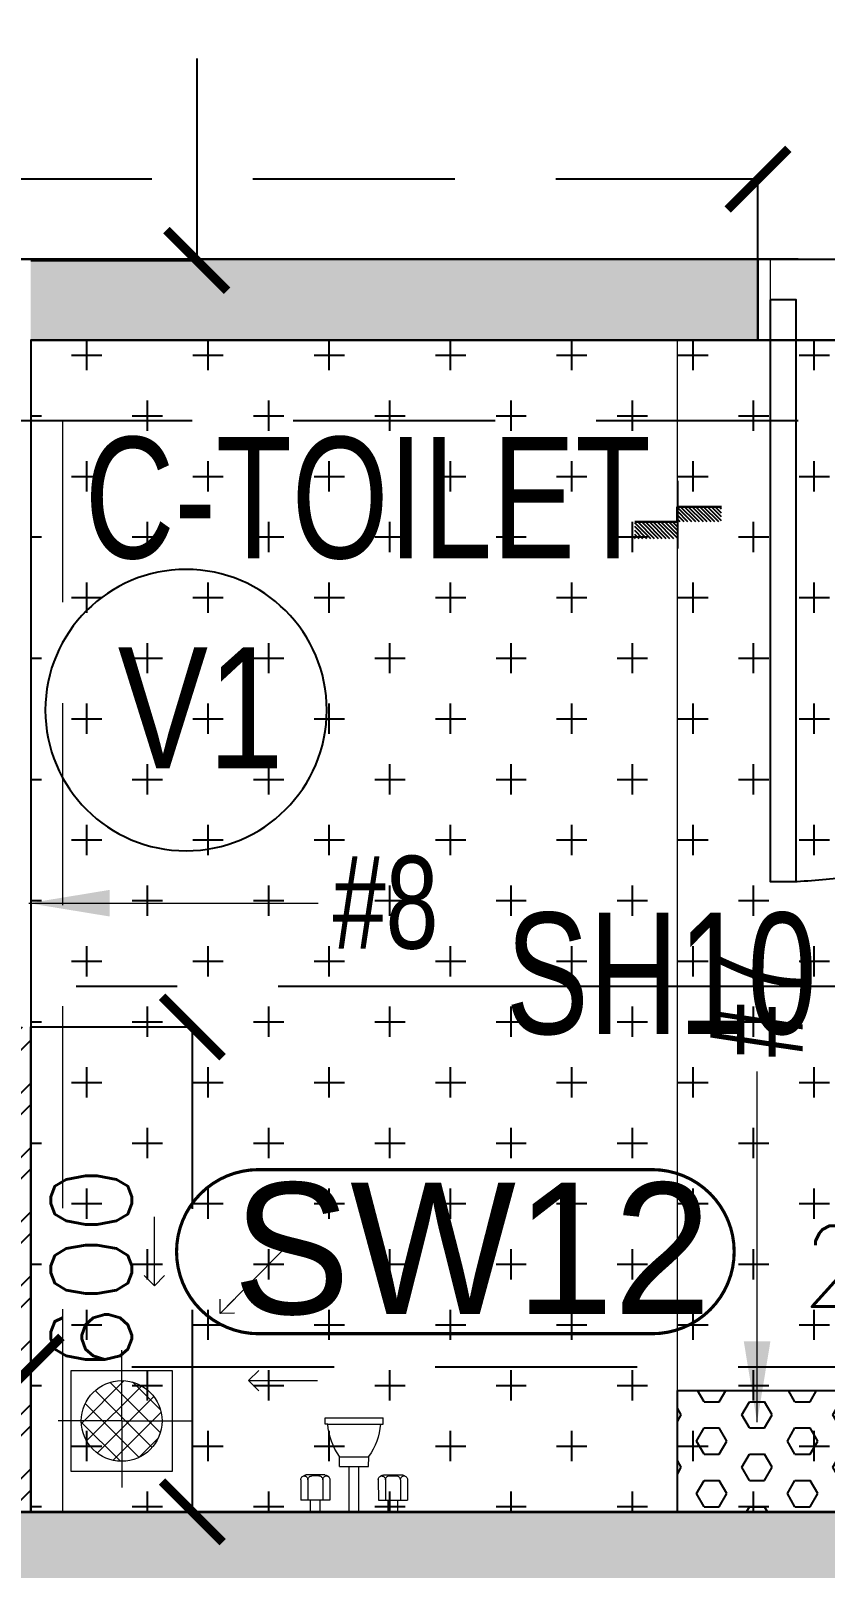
# Model space of a CAD drawing. Header units: millimetres. Extents: x 1167879 to 1231451, y -5731814 to -5645217.
# Drawn here: x 1200442 to 1201425, y -5707920 to -5706017 of the extents above; entities that cross this region are included whole.
import ezdxf
from ezdxf.enums import TextEntityAlignment as Align

# ---------------------------------------------------------------- set-up
doc = ezdxf.new("R2010")
doc.units = ezdxf.units.MM
doc.header["$LTSCALE"] = 1000
doc.header["$MEASUREMENT"] = 0
for name, pattern in [('2BHK-A - BACK$0$( Hidden )', [0.375, 0.25, -0.125]), ('2BHK-A - BACK$0$AUDIT_D_120904163729-0', [0]), ('AUDIT_D_120904163729-0', [0]), ('T8(T9 IS SIMILAR) - DIMENSION & TEXTING$0$HIDDEN', [0.375, 0.25, -0.125]), ('T8(T9 IS SIMILAR)$0$$0$HIDDEN', [0.375, 0.25, -0.125]), ('T8(T9 IS SIMILAR)$0$HIDDEN', [0.375, 0.25, -0.125]), ('T8_REFUGE COLUMNS$0$CENTER2', [1.125, 0.75, -0.125, 0.125, -0.125])]:
    doc.linetypes.add(name, pattern=pattern)
doc.layers.get('0').update_dxf_attribs({"linetype": 'AUDIT_D_120904163729-0'})
for name, color, linetype in [('2BHK-A - BACK$0$A-HATCH -160', 251, '2BHK-A - BACK$0$AUDIT_D_120904163729-0'), ('2BHK-A - BACK$0$a-tile drop', 3, 'Continuous'), ('2BHK-A - BACK$0$A-TOI SUNK 50MM', 8, 'Continuous'), ('2BHK-A - BACK$0$APT PLANS-typ$0$TILEDROP', 3, 'Continuous'), ('2BHK-A - BACK$0$LEDGE WALL', 5, 'Continuous'), ('T8(T9 IS SIMILAR) - DIMENSION & TEXTING$0$A-DIMENSIONS', 2, 'T8(T9 IS SIMILAR) - DIMENSION & TEXTING$0$HIDDEN'), ('T8(T9 IS SIMILAR) - DIMENSION & TEXTING$0$a-window-no', 125, 'Continuous'), ('T8(T9 IS SIMILAR)$0$$6$a-beam 2', 50, 'Continuous'), ('T8(T9 IS SIMILAR)$0$S-BEAM', 20, 'T8(T9 IS SIMILAR)$0$$0$HIDDEN'), ('T8_REFUGE COLUMNS$0$A-CENTERLINE', 193, 'T8_REFUGE COLUMNS$0$CENTER2'), ('T8_REFUGE COLUMNS$0$A-RCC COLS', 3, 'Continuous'), ('T8_TYPICAL COLUMNS$0$A-RCC COLS', 3, 'Continuous')]:
    doc.layers.add(name, color=color, linetype=linetype)
for name, color, linetype, lineweight in [('2BHK-A - BACK$0$a-TOI-fixtures', 251, 'Continuous', 0), ('2BHK-A - BACK$0$A-WALL- 160', 6, 'Continuous', 30), ('T8(T9 IS SIMILAR) - DIMENSION & TEXTING$0$a-Text', 4, 'Continuous', 0), ('T8(T9 IS SIMILAR) - DIMENSION & TEXTING$0$R0-18-10-2014-T1-1st Podium Floor Plan$0$Text', 2, 'Continuous', 0), ('T8(T9 IS SIMILAR) - DIMENSION & TEXTING$0$T8 - TYPICAL FLOOR CORE$0$a-Text', 4, 'Continuous', 0), ('T8(T9 IS SIMILAR)$0$D&W', 8, 'Continuous', 25), ('T8(T9 IS SIMILAR)$0$SCPL BEAM', 191, 'T8(T9 IS SIMILAR)$0$$0$HIDDEN', 13), ('T8_REFUGE COLUMNS$0$A-COLUMN NO size reduce', 81, 'Continuous', 25)]:
    doc.layers.add(name, color=color, linetype=linetype, lineweight=lineweight)
doc.layers.add('T8_REFUGE COLUMNS$0$COL-HATCH', color=7, linetype='Continuous', lineweight=25, true_color=0xa3a3a3)
doc.layers.add('T8_TYPICAL COLUMNS$0$$0$COL-HATCH', color=7, linetype='Continuous', lineweight=25, true_color=0xa3a3a3)
doc.styles.add('2BHK-A - BACK$0$Romans 1', font='romans.shx', dxfattribs={"height": 100})
doc.styles.add('T8(T9 IS SIMILAR) - DIMENSION & TEXTING$0$ARIAL ARROW', font='swisscl.ttf')
doc.styles.add('T8(T9 IS SIMILAR) - DIMENSION & TEXTING$0$LODHA STANDERD', font='sanss___.ttf')
doc.styles.add('T8(T9 IS SIMILAR) - DIMENSION & TEXTING$0$Romans 1', font='romans.shx', dxfattribs={"height": 100})
doc.styles.add('T8(T9 IS SIMILAR) - DIMENSION & TEXTING$0$T8 - TYPICAL FLOOR CORE$0$ARIAL ARROW', font='swisscl.ttf')
doc.styles.add('T8(T9 IS SIMILAR) - DIMENSION & TEXTING$0$Tahoma', font='tahoma.ttf')
doc.styles.add('T8_REFUGE COLUMNS$0$STANDARD', font='GOTHIC.TTF')
doc.dimstyles.new('2BHK-A - BACK$0$ALPINE S', dxfattribs={"dimscale": 0, "dimtxt": 100, "dimasz": 75, "dimexe": 0, "dimexo": 0, "dimgap": 75, "dimtad": 1, "dimdec": 0, "dimzin": 0, "dimdsep": 46, "dimtxsty": '2BHK-A - BACK$0$Romans 1', "dimblk": '2BHK-A - BACK$0$_ArchTick', "dimcen": 0.09, "dimclrd": 256, "dimclre": 256, "dimclrt": 7, "dimadec": 0, "dimazin": 0, "dimtfac": 1, "dimtdec": 0, "dimtofl": 0, "dimtmove": 1, "dimatfit": 0, "dimldrblk": '2BHK-A - BACK$0$_Open90', "dimfxl": 1, "dimtolj": 1, "dimtzin": 0, "dimarcsym": 0})
doc.dimstyles.new('T8(T9 IS SIMILAR) - DIMENSION & TEXTING$0$ALPINE S', dxfattribs={"dimscale": 0, "dimtxt": 100, "dimasz": 75, "dimexe": 0, "dimexo": 0, "dimgap": 75, "dimtad": 1, "dimdec": 0, "dimzin": 0, "dimdsep": 46, "dimtxsty": 'T8(T9 IS SIMILAR) - DIMENSION & TEXTING$0$Romans 1', "dimblk": 'T8(T9 IS SIMILAR) - DIMENSION & TEXTING$0$_ArchTick', "dimcen": 0.09, "dimclrd": 256, "dimclre": 256, "dimclrt": 7, "dimadec": 0, "dimazin": 0, "dimtfac": 1, "dimtdec": 0, "dimtofl": 0, "dimtmove": 1, "dimatfit": 0, "dimldrblk": 'T8(T9 IS SIMILAR) - DIMENSION & TEXTING$0$_Open90', "dimfxl": 1, "dimtolj": 1, "dimtzin": 0, "dimarcsym": 0})
doc.dimstyles.new('T8(T9 IS SIMILAR) - DIMENSION & TEXTING$0$SAMATA STD', dxfattribs={"dimtxt": 100, "dimasz": 50, "dimexe": 50, "dimexo": 50, "dimgap": 10, "dimtad": 0, "dimdec": 0, "dimrnd": 5, "dimzin": 0, "dimdsep": 46, "dimtxsty": 'T8(T9 IS SIMILAR) - DIMENSION & TEXTING$0$Tahoma', "dimblk": 'T8(T9 IS SIMILAR) - DIMENSION & TEXTING$0$_Origin2', "dimcen": -50, "dimdle": 50, "dimclrd": 7, "dimclre": 7, "dimclrt": 7, "dimadec": 0, "dimazin": 0, "dimtfac": 1, "dimtdec": 0, "dimtmove": 1, "dimatfit": 3, "dimfxl": 150, "dimtfill": 1, "dimtolj": 1, "dimtzin": 0, "dimlwd": -1, "dimlwe": -1, "dimarcsym": 0})

# ---------------------------------------------------------------- blocks, each defined once
blk = doc.blocks.new('T8(T9 IS SIMILAR) - DIMENSION & TEXTING$0$WINDOW TAG')
at = {"layer": 'T8(T9 IS SIMILAR) - DIMENSION & TEXTING$0$a-window-no'}
blk.add_circle((0, 0), 174.1, dxfattribs=at)
at = {"layer": 'T8(T9 IS SIMILAR) - DIMENSION & TEXTING$0$a-window-no', "style": 'T8(T9 IS SIMILAR) - DIMENSION & TEXTING$0$LODHA STANDERD'}
blk.add_attdef('WINDOW', text='', height=150, dxfattribs=at).set_placement((11.3, 2.8), align=Align.MIDDLE_CENTER)
blk = doc.blocks.new('T8(T9 IS SIMILAR) - DIMENSION & TEXTING$0$_ArchTick')
at = {"color": 0, "linetype": 'ByBlock', "const_width": 0.15}
blk.add_lwpolyline([(-0.5, -0.5), (0.5, 0.5)], dxfattribs=at)
blk = doc.blocks.new('*D501')
at = {"layer": 'T8(T9 IS SIMILAR) - DIMENSION & TEXTING$0$A-DIMENSIONS', "linetype": 'T8(T9 IS SIMILAR) - DIMENSION & TEXTING$0$HIDDEN', "lineweight": -2, "transparency": 16777216}
for p, q in [((1200442.2, -5705301.3), (1200647.5, -5705301.3)), ((1200442.2, -5706301.3), (1200647.5, -5706301.3))]:
    blk.add_line(p, q, dxfattribs=at)
at = {"layer": 'T8(T9 IS SIMILAR) - DIMENSION & TEXTING$0$A-DIMENSIONS', "lineweight": -2, "transparency": 16777216}
blk.add_line((1200647.5, -5705301.3), (1200647.5, -5706301.3), dxfattribs=at)
at = {"layer": 'T8(T9 IS SIMILAR) - DIMENSION & TEXTING$0$A-DIMENSIONS', "linetype": 'ByBlock', "lineweight": -2, "transparency": 16777216, "xscale": 75, "yscale": 75, "zscale": 75}
for p, rotation in [((1200647.5, -5705301.3), 90), ((1200647.5, -5706301.3), 270)]:
    blk.add_blockref('T8(T9 IS SIMILAR) - DIMENSION & TEXTING$0$_ArchTick', p, dxfattribs=dict(at, rotation=rotation))
at = {"layer": 'T8(T9 IS SIMILAR) - DIMENSION & TEXTING$0$A-DIMENSIONS', "color": 7, "linetype": 'ByBlock', "transparency": 16777216, "insert": (1200522.5, -5705801.3), "char_height": 100, "attachment_point": 5, "rotation": 90, "style": 'T8(T9 IS SIMILAR) - DIMENSION & TEXTING$0$Romans 1'}
blk.add_mtext('\\A1;1000', dxfattribs=at)
blk = doc.blocks.new('T8(T9 IS SIMILAR) - DIMENSION & TEXTING$0$_Open90')
at = {"color": 0, "linetype": 'ByBlock', "lineweight": -2}
for p, q in [((-0.5, 0.5), (0, 0)), ((0, 0), (-1, 0)), ((0, 0), (-0.5, -0.5))]:
    blk.add_line(p, q, dxfattribs=at)
blk = doc.blocks.new('*D441')
at = {"layer": 'T8(T9 IS SIMILAR) - DIMENSION & TEXTING$0$A-DIMENSIONS', "linetype": 'T8(T9 IS SIMILAR) - DIMENSION & TEXTING$0$HIDDEN', "lineweight": -2, "transparency": 16777216}
for p, q in [((1200442.5, -5707807.8), (1200442.5, -5707670.9)), ((1202692.3, -5707807.8), (1202692.3, -5707670.9))]:
    blk.add_line(p, q, dxfattribs=at)
at = {"layer": 'T8(T9 IS SIMILAR) - DIMENSION & TEXTING$0$A-DIMENSIONS', "lineweight": -2, "transparency": 16777216}
blk.add_line((1202692.3, -5707670.9), (1200442.5, -5707670.9), dxfattribs=at)
at = {"layer": 'T8(T9 IS SIMILAR) - DIMENSION & TEXTING$0$A-DIMENSIONS', "linetype": 'ByBlock', "lineweight": -2, "transparency": 16777216, "xscale": 75, "yscale": 75, "zscale": 75, "rotation": 180}
blk.add_blockref('T8(T9 IS SIMILAR) - DIMENSION & TEXTING$0$_ArchTick', (1200442.5, -5707670.9), dxfattribs=at)
at = {"layer": 'T8(T9 IS SIMILAR) - DIMENSION & TEXTING$0$A-DIMENSIONS', "linetype": 'ByBlock', "lineweight": -2, "transparency": 16777216, "xscale": 75, "yscale": 75, "zscale": 75}
blk.add_blockref('T8(T9 IS SIMILAR) - DIMENSION & TEXTING$0$_ArchTick', (1202692.3, -5707670.9), dxfattribs=at)
at = {"layer": 'T8(T9 IS SIMILAR) - DIMENSION & TEXTING$0$A-DIMENSIONS', "color": 7, "linetype": 'ByBlock', "transparency": 16777216, "insert": (1201567.4, -5707545.9), "char_height": 100, "attachment_point": 5, "style": 'T8(T9 IS SIMILAR) - DIMENSION & TEXTING$0$Romans 1'}
blk.add_mtext('\\A1;2250', dxfattribs=at)
blk = doc.blocks.new('*D275')
at = {"layer": 'T8(T9 IS SIMILAR) - DIMENSION & TEXTING$0$A-DIMENSIONS', "linetype": 'T8(T9 IS SIMILAR) - DIMENSION & TEXTING$0$HIDDEN', "lineweight": -2, "transparency": 16777216}
for p, q in [((1199092.2, -5706299.9), (1199092.2, -5706200.7)), ((1201341.8, -5706299.9), (1201341.8, -5706200.7))]:
    blk.add_line(p, q, dxfattribs=at)
at = {"layer": 'T8(T9 IS SIMILAR) - DIMENSION & TEXTING$0$A-DIMENSIONS', "lineweight": -2, "transparency": 16777216}
blk.add_line((1201341.8, -5706200.7), (1199092.2, -5706200.7), dxfattribs=at)
at = {"layer": 'T8(T9 IS SIMILAR) - DIMENSION & TEXTING$0$A-DIMENSIONS', "linetype": 'ByBlock', "lineweight": -2, "transparency": 16777216, "xscale": 75, "yscale": 75, "zscale": 75, "rotation": 180}
blk.add_blockref('T8(T9 IS SIMILAR) - DIMENSION & TEXTING$0$_ArchTick', (1199092.2, -5706200.7), dxfattribs=at)
at = {"layer": 'T8(T9 IS SIMILAR) - DIMENSION & TEXTING$0$A-DIMENSIONS', "linetype": 'ByBlock', "lineweight": -2, "transparency": 16777216, "xscale": 75, "yscale": 75, "zscale": 75}
blk.add_blockref('T8(T9 IS SIMILAR) - DIMENSION & TEXTING$0$_ArchTick', (1201341.8, -5706200.7), dxfattribs=at)
at = {"layer": 'T8(T9 IS SIMILAR) - DIMENSION & TEXTING$0$A-DIMENSIONS', "color": 7, "linetype": 'ByBlock', "transparency": 16777216, "insert": (1200217, -5706075.7), "char_height": 100, "attachment_point": 5, "style": 'T8(T9 IS SIMILAR) - DIMENSION & TEXTING$0$Romans 1'}
blk.add_mtext('\\A1;2250', dxfattribs=at)
blk = doc.blocks.new('*D277')
at = {"layer": 'T8(T9 IS SIMILAR) - DIMENSION & TEXTING$0$A-DIMENSIONS', "linetype": 'T8(T9 IS SIMILAR) - DIMENSION & TEXTING$0$HIDDEN', "lineweight": -2, "transparency": 16777216}
for p, q in [((1200442.1, -5707249.9), (1200642, -5707249.9)), ((1200442.1, -5707849.9), (1200642, -5707849.9))]:
    blk.add_line(p, q, dxfattribs=at)
at = {"layer": 'T8(T9 IS SIMILAR) - DIMENSION & TEXTING$0$A-DIMENSIONS', "lineweight": -2, "transparency": 16777216}
blk.add_line((1200642, -5707849.9), (1200642, -5707249.9), dxfattribs=at)
at = {"layer": 'T8(T9 IS SIMILAR) - DIMENSION & TEXTING$0$A-DIMENSIONS', "linetype": 'ByBlock', "lineweight": -2, "transparency": 16777216, "xscale": 75, "yscale": 75, "zscale": 75}
for p, rotation in [((1200642, -5707249.9), 90), ((1200642, -5707849.9), 270)]:
    blk.add_blockref('T8(T9 IS SIMILAR) - DIMENSION & TEXTING$0$_ArchTick', p, dxfattribs=dict(at, rotation=rotation))
at = {"layer": 'T8(T9 IS SIMILAR) - DIMENSION & TEXTING$0$A-DIMENSIONS', "color": 7, "linetype": 'ByBlock', "transparency": 16777216, "insert": (1200517, -5707549.9), "char_height": 100, "attachment_point": 5, "rotation": 90, "style": 'T8(T9 IS SIMILAR) - DIMENSION & TEXTING$0$Romans 1'}
blk.add_mtext('\\A1;600', dxfattribs=at)
blk = doc.blocks.new('T8(T9 IS SIMILAR) - DIMENSION & TEXTING$0$_Origin2')
at = {"color": 0, "linetype": 'ByBlock', "lineweight": -2}
blk.add_line((-0.5, 0), (-1, 0), dxfattribs=at)
for radius in [0.5, 0.25]:
    blk.add_circle((0, 0), radius, dxfattribs=at)
blk = doc.blocks.new('T8_REFUGE COLUMNS')
at = {"layer": 'T8_REFUGE COLUMNS$0$COL-HATCH', "linetype": 'ByBlock'}
h = blk.add_hatch(color=256, dxfattribs=at)
h.dxf.hatch_style = 1
h.paths.add_polyline_path([(1200282, -5708099.9), (1201792, -5708099.9), (1201792, -5707849.9), (1200282, -5707849.9)])
at = {"layer": 'T8_REFUGE COLUMNS$0$A-CENTERLINE'}
blk.add_line((1217248.2, -5707199.9), (1182156.9, -5707199.9), dxfattribs=at)
at = {"layer": 'T8_REFUGE COLUMNS$0$A-COLUMN NO size reduce', "linetype": 'ByBlock', "const_width": 3.9}
blk.add_lwpolyline([(1200724, -5707629.5, -1), (1200724, -5707426.4), (1201210.8, -5707426.4, -1), (1201210.8, -5707629.5)], format="xyb", close=True, dxfattribs=at)
at = {"layer": 'T8_REFUGE COLUMNS$0$A-RCC COLS', "linetype": 'ByBlock'}
blk.add_lwpolyline([(1200282, -5708099.9), (1201792, -5708099.9), (1201792, -5707849.9), (1200282, -5707849.9)], close=True, dxfattribs=at)
at = {"layer": 'T8_REFUGE COLUMNS$0$A-COLUMN NO size reduce', "linetype": 'ByBlock', "insert": (1200692.3, -5707442.6), "char_height": 162.5, "attachment_point": 1, "style": 'T8_REFUGE COLUMNS$0$STANDARD'}
blk.add_mtext_dynamic_manual_height_columns('SW12', width=444.685, gutter_width=500, heights=[0], dxfattribs=at)
blk = doc.blocks.new('T8_TYPICAL COLUMNS')
at = {"layer": 'T8_TYPICAL COLUMNS$0$$0$COL-HATCH', "linetype": 'ByBlock'}
h = blk.add_hatch(color=256, dxfattribs=at)
h.dxf.hatch_style = 1
h.paths.add_polyline_path([(1200282.2, -5707850.3), (1202692.3, -5707850.3), (1202692.3, -5708100.3), (1200282.2, -5708100.3)])
h.paths.add_polyline_path([(1209852.3, -5708100.3), (1212262.3, -5708100.3), (1212262.3, -5707850.3), (1209852.3, -5707850.3)])
at = {"layer": 'T8_TYPICAL COLUMNS$0$A-RCC COLS', "linetype": 'ByBlock'}
blk.add_lwpolyline([(1200282.2, -5707850.3), (1202692.3, -5707850.3), (1202692.3, -5708100.3), (1200282.2, -5708100.3)], close=True, dxfattribs=at)
blk.add_blockref('T8_REFUGE COLUMNS', (0, 0), dxfattribs=at)
blk = doc.blocks.new('2BHK-A - BACK$0$TILE DROP -x')
at = {"layer": '2BHK-A - BACK$0$APT PLANS-typ$0$TILEDROP'}
h = blk.add_hatch(dxfattribs=at)
h.set_pattern_fill('ACET-2D-ANSI31', color=8, scale=27, angle=90, style=0)
h.set_pattern_definition([(135, (583590.9237, -2384968.1492), (-2.3864853865, -2.3864853865), [])])
h.paths.add_polyline_path([(-58303, -19205.9), (-58303, -19151.2), (-58284.2, -19151.2), (-58284.2, -19205.9)])
edge = h.paths.add_edge_path()
edge.add_line((-58303, -19258.5), (-58323.9, -19258.5))
edge.add_line((-58303, -19205.9), (-58303, -19258.5))
edge.add_line((-58323.7, -19205.9), (-58303, -19205.9))
edge.add_line((-58323.7, -19258.5), (-58323.7, -19205.9))
at = {"layer": '2BHK-A - BACK$0$APT PLANS-typ$0$TILEDROP', "color": 1}
blk.add_line((-58252, -19205.9), (-58336, -19205.9), dxfattribs=at)
at = {"layer": '2BHK-A - BACK$0$APT PLANS-typ$0$TILEDROP', "color": 20, "const_width": 3}
for points in [[(-58284.2, -19205.9), (-58284.2, -19151.2)], [(-58303, -19258.5), (-58303, -19205.9)], [(-58303, -19205.9), (-58284.2, -19205.9)]]:
    blk.add_lwpolyline(points, dxfattribs=at)
blk = doc.blocks.new('2BHK-A - BACK$0$Type-A-First Floor Plan-bottom-up$0$FLOOR TRAP-flat-6')
at = {"layer": '2BHK-A - BACK$0$a-TOI-fixtures'}
h = blk.add_hatch(dxfattribs=at)
h.set_pattern_fill('ACET-2D-_USER', color=256, scale=20, angle=45, style=0, double=1, pattern_type=0)
h.set_pattern_definition([(45, (-789896.981, 5385770.066), (-14.142135624, 14.142135624), []), (135, (-789896.981, 5385770.066), (-14.142135624, -14.142135624), [])])
edge = h.paths.add_edge_path()
edge.add_arc((150, 150), 50, 0, 360)
for q in [(150, 228.6), (67.6, 150), (237.4, 150), (150, 63.6)]:
    blk.add_line((150, 150), q, dxfattribs=at)
blk.add_lwpolyline([(87.5, 212.5), (212.5, 212.5), (212.5, 87.5), (87.5, 87.5)], close=True, dxfattribs=at)
blk.add_circle((150, 150), 50, dxfattribs=at)
blk = doc.blocks.new('2BHK-A - BACK$0$_ArchTick')
at = {"color": 0, "linetype": 'ByBlock', "const_width": 0.15}
blk.add_lwpolyline([(-0.5, -0.5), (0.5, 0.5)], dxfattribs=at)
blk = doc.blocks.new('2BHK-A - BACK$0$_Open90')
at = {"color": 0, "linetype": 'ByBlock', "lineweight": -2}
for p, q in [((0, 0), (-1, 0)), ((-0.5, 0.5), (0, 0)), ((0, 0), (-0.5, -0.5))]:
    blk.add_line(p, q, dxfattribs=at)
blk = doc.blocks.new('2BHK-A - BACK$0$SH-flat-2')
at = {"color": 0}
for p, q in [((14.6, 30), (14.7, 66)), ((39.8, 57.2), (14.6, 57.2)), ((39.9, 65.9), (14.7, 66)), ((45.9, 36.2), (45.9, 59)), ((0.1, 54), (14.6, 54)), ((0.1, 42), (14.6, 42)), ((39.7, 38.7), (14.5, 38.7)), ((44.6, 43), (44.6, 52.2)), ((39.8, 29.9), (14.6, 30)), ((43.4, 31.6), (44.7, 33.1)), ((108.4, -32.8), (108.5, 32.4)), ((108.5, 35.8), (116.3, 35.8)), ((108.5, 32.4), (108.5, 35.8)), ((116.2, -36.2), (116.3, 35.8)), ((0, -6), (0, 6)), ((0, 6), (56.3, 5.9)), ((56.2, -18.1), (56.3, 17.9)), ((56.3, 17.9), (68.3, 17.9)), ((68.2, -18.1), (68.3, 17.9)), ((0, -6), (56.3, -6.1)), ((56.2, -18.1), (68.2, -18.1)), ((14.5, -30), (14.4, -66)), ((39.7, -30.1), (14.5, -30)), ((43.3, -31.7), (44.6, -33.3)), ((45.7, -36.4), (45.7, -59.2)), ((108.4, -32.8), (108.4, -36.2)), ((108.4, -36.2), (116.2, -36.2)), ((-0.1, -42), (14.4, -42)), ((-0.1, -54), (14.4, -54)), ((39.6, -38.8), (14.4, -38.8)), ((44.4, -43.2), (44.4, -52.4)), ((39.5, -57.3), (14.3, -57.3)), ((39.6, -66.1), (14.4, -66))]:
    blk.add_line(p, q, dxfattribs=at)
for centre, radius, start, end in [((39.8, 62), 4.8, 269.8776, 359.8776), ((39.9, 61.1), 4.8, 359.8776, 89.8776), ((41.1, 59), 4.8, 359.8776, 46.4449), ((39.8, 43.5), 4.8, 269.8776, 359.8776), ((39.7, 33.9), 4.8, 359.8776, 89.8776), ((39.8, 52.2), 4.8, 359.8776, 89.8776), ((39.8, 34.7), 4.8, 269.8776, 359.8776), ((41.1, 36.2), 4.8, 319.2258, 359.8776), ((114.8, -47.9), 80.5, 94.4595, 125.2375), ((115, 47.4), 80.5, 234.5177, 265.2957), ((39.6, -34), 4.8, 269.8776, 359.8776), ((39.7, -34.9), 4.8, 359.8776, 89.8776), ((40.9, -36.4), 4.8, 359.8776, 40.5294), ((39.5, -52.4), 4.8, 269.8776, 359.8776), ((39.6, -43.6), 4.8, 359.8776, 89.8776), ((39.5, -62.1), 4.8, 359.8776, 89.8776), ((39.6, -61.3), 4.8, 269.8776, 359.8776), ((40.9, -59.2), 4.8, 313.3103, 359.8776)]:
    blk.add_arc(centre, radius, start, end, dxfattribs=at)
blk = doc.blocks.new('T8(T9 IS SIMILAR) - DIMENSION & TEXTING')
at = {"layer": 'T8(T9 IS SIMILAR) - DIMENSION & TEXTING$0$a-window-no'}
ref = blk.add_blockref('T8(T9 IS SIMILAR) - DIMENSION & TEXTING$0$WINDOW TAG', (1200634.2, -5706857.8, 0), dxfattribs=dict(at, xscale=-1))
ref.add_attrib('WINDOW', 'V1', dxfattribs={"height": 150, "style": 'T8(T9 IS SIMILAR) - DIMENSION & TEXTING$0$LODHA STANDERD', "width": 0.8}).set_placement((1200652.2, -5706855, 0), align=Align.MIDDLE_CENTER)
at = {"layer": 'T8(T9 IS SIMILAR) - DIMENSION & TEXTING$0$a-Text', "style": 'T8(T9 IS SIMILAR) - DIMENSION & TEXTING$0$ARIAL ARROW'}
blk.add_text('C-TOILET', height=150, dxfattribs=at).set_placement((1200508.9, -5706669.8))
at = {"layer": 'T8(T9 IS SIMILAR) - DIMENSION & TEXTING$0$R0-18-10-2014-T1-1st Podium Floor Plan$0$Text', "linetype": 'ByBlock', "style": 'T8(T9 IS SIMILAR) - DIMENSION & TEXTING$0$ARIAL ARROW'}
blk.add_text('#8', height=114.75, dxfattribs=at).set_placement((1200815.7, -5707152.9, 0))
blk.add_text('#7', height=114.75, rotation=90, dxfattribs=at).set_placement((1201396.9, -5707287.2, 0))
at = {"layer": 'T8(T9 IS SIMILAR) - DIMENSION & TEXTING$0$T8 - TYPICAL FLOOR CORE$0$a-Text', "linetype": 'ByBlock', "insert": (1201414.4, -5707260.6, 0), "char_height": 150, "width": 3499.366, "attachment_point": 9, "style": 'T8(T9 IS SIMILAR) - DIMENSION & TEXTING$0$T8 - TYPICAL FLOOR CORE$0$ARIAL ARROW'}
blk.add_mtext('SH10', dxfattribs=at)
at = {"layer": 'T8(T9 IS SIMILAR) - DIMENSION & TEXTING$0$A-DIMENSIONS', "linetype": 'ByBlock'}
for base, p1, p2, angle, picture, middle in [((1200647.5, -5706301.3), (1200442.2, -5705301.3), (1200442.2, -5706301.3), 270, '*D501', (1200522.5, -5705801.3)), ((1200642, -5707249.9, 0.6), (1200442.1, -5707849.9), (1200442.1, -5707249.9), 90, '*D277', (1200517, -5707549.9, 0.6)), ((1200442.5, -5707670.9), (1202692.3, -5707807.8), (1200442.5, -5707807.8), 180, '*D441', (1201567.4, -5707545.9))]:
    dim = blk.add_linear_dim(base=base, p1=p1, p2=p2, angle=angle, dimstyle='T8(T9 IS SIMILAR) - DIMENSION & TEXTING$0$ALPINE S', override={"dimscale": 1, "dimfxl": 5, "dimarcsym": 1}, dxfattribs=at)
    dim.commit()
    dim.dimension.update_dxf_attribs({"geometry": picture, "text_midpoint": middle})
dim = blk.add_linear_dim(base=(1199092.2, -5706200.7, 0.6), p1=(1201341.8, -5706299.9), p2=(1199092.2, -5706299.9), dimstyle='T8(T9 IS SIMILAR) - DIMENSION & TEXTING$0$ALPINE S', override={"dimscale": 1, "dimfxl": 5, "dimarcsym": 1}, dxfattribs=at)
dim.commit()
dim.dimension.update_dxf_attribs({"geometry": '*D275', "text_midpoint": (1200217, -5706075.7, 0.6)})
at = {"layer": 'T8(T9 IS SIMILAR) - DIMENSION & TEXTING$0$R0-18-10-2014-T1-1st Podium Floor Plan$0$Text'}
for points in [[(1200439.5, -5707096.7), (1200689.2, -5707096.7), (1200797.8, -5707096.7)], [(1201340.7, -5707739.1), (1201340.7, -5707413.6), (1201340.7, -5707305.1)]]:
    blk.add_leader(points, dimstyle='T8(T9 IS SIMILAR) - DIMENSION & TEXTING$0$SAMATA STD', override={"dimscale": 1, "dimasz": 100, "dimclrd": 2, "dimfxlon": 1, "dimarcsym": 1}, dxfattribs=at)
blk = doc.blocks.new('2BHK-A - BACK$0$A$C1DA736AB')
at = {"color": 0, "linetype": 'ByBlock'}
for points in [[(117, 0.4, 0), (202.3, 0.4, 0)], [(81.7, -82.8, 0), (158.2, -159.9, 0)], [(0.4, -117, 0), (0.4, -202.3, 0)]]:
    blk.add_leader(points, dimstyle='2BHK-A - BACK$0$ALPINE S', override={"dimscale": 1, "dimasz": 25, "dimtad": 0, "dimfxl": 5, "dimtfill": 1, "dimarcsym": 1}, dxfattribs=at)
blk = doc.blocks.new('2BHK-A - BACK')
at = {"layer": '2BHK-A - BACK$0$A-HATCH -160', "linetype": 'ByBlock'}
h = blk.add_hatch(dxfattribs=at)
h.set_pattern_fill('ZIGZAG', color=256, scale=250)
h.set_pattern_definition([(9e-15, (-0.22, 0.45), (31.25, 31.25), [31.25, -31.25]), (90, (31.03, 0.45), (-31.25, 31.25), [31.25, -31.25])])
h.paths.add_polyline_path([(1196642.1, -5706299.9), (1198342.2, -5706299.9), (1198342.2, -5706399.9), (1196642.1, -5706399.9)])
h.paths.add_polyline_path([(1199382.6, -5705299.9), (1199382.6, -5705199.9), (1201592.2, -5705199.9), (1201592.2, -5705299.9), (1200442.1, -5705299.9), (1200442.1, -5705399.9), (1200342.1, -5705399.9), (1200342.1, -5705299.9)])
h.paths.add_polyline_path([(1200442.1, -5706399.9), (1201341.8, -5706399.9), (1201341.8, -5706299.9), (1200442.1, -5706299.9)])
h.paths.add_polyline_path([(1202091.8, -5706299.9), (1202691.8, -5706299.9), (1202691.8, -5706399.9), (1202091.8, -5706399.9)])
h.paths.add_polyline_path([(1204892.1, -5708749.5), (1204992.1, -5708749.5), (1204992.1, -5707999.9), (1204892.1, -5707999.9)])
h.paths.add_polyline_path([(1204892.1, -5709649.5), (1204992.1, -5709649.5), (1204992.1, -5710549.5), (1204892.1, -5710549.5)])
h.paths.add_polyline_path([(1200142, -5708600.5), (1200257, -5708600.5), (1200257.1, -5708700.5), (1200042, -5708700.5), (1200042, -5708099.9), (1200142, -5708099.9)])
h.paths.add_polyline_path([(1202792.1, -5701189.9), (1203427.1, -5701189.9), (1203427.1, -5701089.9), (1202792.1, -5701089.9)])
h = blk.add_hatch(dxfattribs=at)
h.set_pattern_fill('ANSI32', color=256, scale=150)
h.paths.add_polyline_path([(1200282.1, -5707249.9), (1200442.1, -5707249.9), (1200442.1, -5707849.9), (1200282.1, -5707849.9)])
h = blk.add_hatch(dxfattribs=at)
h.set_pattern_fill('HEX', color=256, scale=150)
h.paths.add_polyline_path([(1201792.1, -5707850.3), (1201992.1, -5707850.3), (1201992.1, -5707699.6), (1201242.1, -5707699.6), (1201242.1, -5707849.9), (1201792.1, -5707849.9)])
at = {"layer": '2BHK-A - BACK$0$A-TOI SUNK 50MM'}
h = blk.add_hatch(dxfattribs=at)
h.set_pattern_fill('CROSS', color=256, scale=300, style=0)
h.set_pattern_definition([(9e-15, (54492.616, 14881.46), (75, 75), [37.5, -112.5]), (90, (54511.366, 14862.71), (-75, 75), [37.5, -112.5])])
h.paths.add_polyline_path([(1196642.1, -5706399.9), (1199092.2, -5706399.9), (1199092.2, -5707849.9), (1196642.1, -5707849.9)])
h.paths.add_polyline_path([(1202691.8, -5706399.9), (1200442.1, -5706399.9), (1200442.1, -5707850.3), (1202692.3, -5707850.3)])
at = {"elevation": 0.6}
blk.add_lwpolyline([(1201356.8, -5706349.9), (1201356.8, -5707069.9), (1201389, -5707069.9), (1201389, -5706349.9)], close=True, dxfattribs=at)
at = {"color": 0, "linetype": '2BHK-A - BACK$0$( Hidden )', "ltscale": 0.25}
blk.add_arc((1201355.7, -5706349.4, 0.6), 721.1, 272.373, 359.9653, dxfattribs=at)
at = {"layer": '2BHK-A - BACK$0$A-TOI SUNK 50MM'}
for p, q in [((1201341.8, -5706299.9), (1202091.8, -5706299.9)), ((1201341.8, -5706399.9), (1202091.8, -5706399.9))]:
    blk.add_line(p, q, dxfattribs=at)
blk.add_lwpolyline([(1202691.8, -5706399.9), (1200442.1, -5706399.9), (1200442.1, -5707850.3), (1202692.3, -5707850.3)], close=True, dxfattribs=at)
at = {"layer": '2BHK-A - BACK$0$a-TOI-fixtures', "color": 1}
for p, q in [((1201341.8, -5706299.9), (1202091.8, -5706299.9)), ((1201242.1, -5707799.6), (1201242.1, -5706399.9)), ((1201341.8, -5706399.9), (1202091.8, -5706399.9))]:
    blk.add_line(p, q, dxfattribs=at)
at = {"layer": '2BHK-A - BACK$0$a-TOI-fixtures', "color": 1, "elevation": 0.6}
blk.add_lwpolyline([(1201341.8, -5706399.9), (1201341.8, -5706299.9), (1201356.8, -5706299.9), (1201356.8, -5706399.9)], close=True, dxfattribs=at)
at = {"layer": '2BHK-A - BACK$0$A-WALL- 160', "linetype": 'ByBlock'}
for p, q in [((1200282.1, -5706299.9), (1201341.8, -5706299.9)), ((1201341.8, -5706299.9), (1201341.8, -5706399.9)), ((1200442.1, -5706399.9), (1201341.8, -5706399.9)), ((1200442.1, -5707249.9), (1200442.1, -5707849.9))]:
    blk.add_line(p, q, dxfattribs=at)
at = {"layer": '2BHK-A - BACK$0$LEDGE WALL'}
blk.add_lwpolyline([(1201992.1, -5707699.6), (1201992.1, -5707850.3), (1201242.1, -5707849.9), (1201242.1, -5707699.6)], close=True, dxfattribs=at)
at = {"layer": '2BHK-A - BACK$0$a-tile drop', "xscale": -0.9999999999999998, "rotation": 270.0003204097974}
blk.add_blockref('2BHK-A - BACK$0$TILE DROP -x', (1220447.6, -5648321.8), dxfattribs=at)
at = {"layer": '2BHK-A - BACK$0$a-TOI-fixtures'}
for name, p, xscale, rotation in [('2BHK-A - BACK$0$A$C1DA736AB', (1200594.6, -5707687.1), -1, 180), ('2BHK-A - BACK$0$SH-flat-2', (1200842.1, -5707849.9), -0.9999999999999966, 269.877592600283)]:
    blk.add_blockref(name, p, dxfattribs=dict(at, xscale=xscale, rotation=rotation))
at = {"layer": '2BHK-A - BACK$0$a-TOI-fixtures', "extrusion": (0, 0, -1), "xscale": -1, "zscale": -1, "rotation": 270}
blk.add_blockref('2BHK-A - BACK$0$Type-A-First Floor Plan-bottom-up$0$FLOOR TRAP-flat-6', (-1200704.6, -5707887.4), dxfattribs=at)
blk = doc.blocks.new('T8(T9 IS SIMILAR)')
at = {"layer": 'T8(T9 IS SIMILAR)$0$D&W', "linetype": 'ByBlock'}
for name in ['T8_TYPICAL COLUMNS', '2BHK-A - BACK']:
    blk.add_blockref(name, (0, 0), dxfattribs=at)
at = {"layer": 'T8(T9 IS SIMILAR)$0$$6$a-beam 2', "linetype": 'ByBlock'}
blk.add_blockref('T8(T9 IS SIMILAR) - DIMENSION & TEXTING', (0, 0), dxfattribs=at)
at = {"layer": 'T8(T9 IS SIMILAR)$0$S-BEAM'}
for p, q in [((1196641.7, -5706299.4), (1202691.2, -5706299.4)), ((1196641.7, -5706499.4), (1202691.2, -5706499.4))]:
    blk.add_line(p, q, dxfattribs=at)
at = {"layer": 'T8(T9 IS SIMILAR)$0$SCPL BEAM', "linetype": 'T8(T9 IS SIMILAR)$0$HIDDEN'}
blk.add_line((1200481.6, -5707849.2), (1200481.6, -5706499.4), dxfattribs=at)

msp = doc.modelspace()

# ---------------------------------------------------------------- block references
at = {"linetype": 'ByBlock'}
msp.add_blockref('T8(T9 IS SIMILAR) - DIMENSION & TEXTING', (0, 0), dxfattribs=at)

# ---------------------------------------------------------------- next in the draw order: block references
msp.add_blockref('T8(T9 IS SIMILAR)', (0, 0), dxfattribs=at)

doc.saveas('drawing.dxf')
